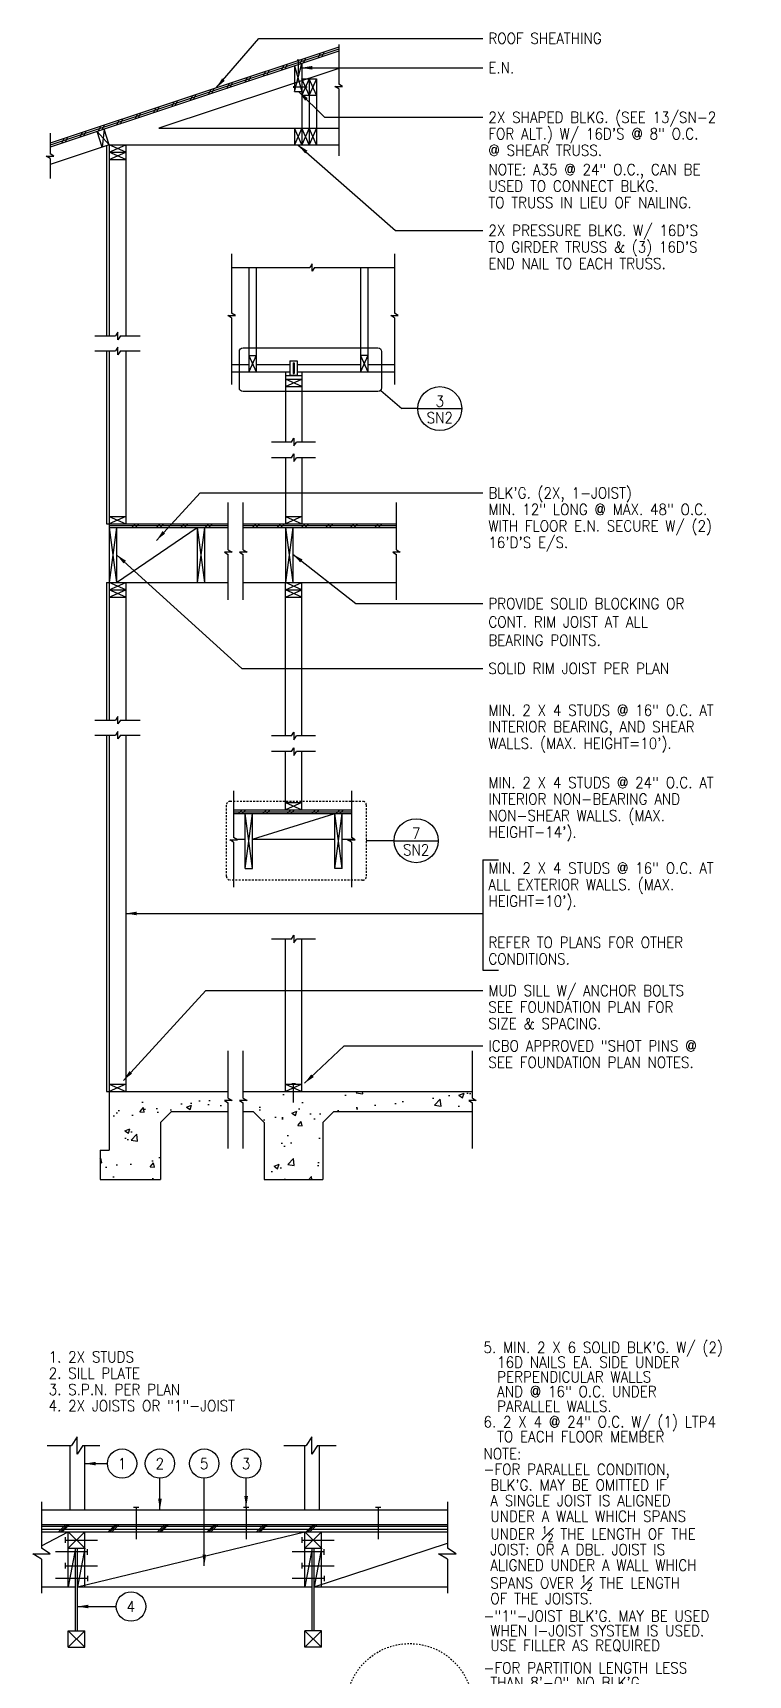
# Model space of a CAD drawing. Header units: inches. Extents: x 3 to 1706, y 9 to 286.
# Drawn here: x 110.1 to 158.8, y 72.3 to 184.2 of the extents above; entities that cross this region are included whole.
import ezdxf
from ezdxf.enums import TextEntityAlignment as Align

# ---------------------------------------------------------------- set-up
doc = ezdxf.new("R2010")
doc.units = ezdxf.units.IN
doc.header["$LTSCALE"] = 0.5
doc.header["$MEASUREMENT"] = 0
doc.linetypes.add('HIDDEN', pattern=[0.375, 0.25, -0.125])
doc.linetypes.add('HIDDEN2', pattern=[0.1875, 0.125, -0.0625])
for name, color, linetype in [('A-ANNO-NOTE', 7, 'Continuous'), ('A-ANNO-SYMB', 7, 'Continuous'), ('A-DETL-IDEN', 7, 'Continuous'), ('A-DETL-MCUT', 2, 'Continuous'), ('A-DETL-PATT', 8, 'Continuous'), ('A-SECT-MCUT', 2, 'Continuous'), ('A-SECT-PATT', 8, 'Continuous')]:
    doc.layers.add(name, color=color, linetype=linetype)
doc.styles.add('NOTE', font='romans.shx', dxfattribs={"width": 0.9})
doc.dimstyles.new('TEXT8', dxfattribs={"dimscale": 8, "dimtxt": 0.09375, "dimasz": 0.09375, "dimexe": 0.046875, "dimexo": 0.046875, "dimgap": 0.046875, "dimtad": 0, "dimdec": 4, "dimzin": 3, "dimdsep": 46, "dimlunit": 4, "dimtxsty": 'NOTE', "dimcen": 0.046875, "dimadec": 0, "dimazin": 0, "dimtfac": 0.75, "dimtdec": 4, "dimtofl": 0, "dimtmove": 2, "dimatfit": 3, "dimfxl": 0, "dimfrac": 1, "dimtolj": 1, "dimtzin": 0, "dimarcsym": 0})
pattern_1 = [(50, (3.2886, 2.2485), (3.5863, -0.31376), [0.375, -4.125]), (355, (3.2886, 2.2485), (-0.69376, 3.76096), [0.3, -3.3]), (100.4514, (3.5875, 2.2223), (2.89255, 3.4472), [0.3187, -3.50571]), (46.1842, (3.2886, 3.2485), (5.3362, -0.8276), [0.5625, -6.1875]), (96.6356, (3.7333, 3.1795), (4.67331, 4.87059), [0.47805, -5.25856]), (351.1842, (3.2886, 3.2485), (4.67331, 4.8706), [0.45, -4.95]), (21, (3.7886, 2.9985), (2.984535, -2.013094), [0.375, -4.125]), (326, (3.7886, 2.9985), (1.21658, 3.62575), [0.3, -3.3]), (71.4514, (4.0374, 2.8307), (4.20111, 1.61265), [0.3187, -3.50571]), (37.5, (3.2886, 2.2485), (0.060799, 1.664469), [0, -3.26, 0, -3.35, 0, -3.3125]), (7.5, (3.2886, 2.2485), (1.315348, 1.972059), [0, -1.91, 0, -3.185, 0, -1.2625]), (327.5, (2.1736, 2.2485), (2.669112, -0.112774), [0, -1.25, 0, -3.9, 0, -5.175]), (317.5, (1.6736, 2.2485), (2.91593, 0.500525), [0, -1.625, 0, -2.59, 0, -3.675])]

# ---------------------------------------------------------------- blocks, each defined once
blk = doc.blocks.new('DETLIDEN')
blk.add_line((-1.5, 0), (1.5, 0))
blk.add_circle((0, 0), 1.5)
at = {"style": 'NOTE', "width": 0.9}
for p in [(0, 0.51), (0, -0.62)]:
    blk.add_attdef('#', text='', height=0.75, dxfattribs=at).set_placement(p, align=Align.MIDDLE)
blk = doc.blocks.new('IDEN1')
blk.add_circle((0, 0), 1.5)
at = {"style": 'NOTE', "width": 0.9}
blk.add_attdef('#', text='', height=1.12, dxfattribs=at).set_placement((-0.01, 0), align=Align.MIDDLE)

msp = doc.modelspace()

# ---------------------------------------------------------------- hatches: boundary and pattern name
at = {"layer": 'A-SECT-PATT'}
h = msp.add_hatch(dxfattribs=at)
h.set_pattern_fill('AR-CONC', color=256, scale=0.5, style=0)
h.set_pattern_definition(pattern_1)
h.paths.add_polyline_path([(115.28534, 108.06414), (114.66034, 108.06414), (114.66034, 106.06414), (118.78534, 106.06414), (118.78534, 109.93914), (119.53534, 110.68914), (123.39566, 110.68914), (123.39566, 111.28358), (123.13658, 111.44753), (123.65475, 111.44753), (123.39566, 111.61147), (123.39566, 112.06414), (115.28534, 112.06414)])
h = msp.add_hatch(dxfattribs=at)
h.set_pattern_fill('AR-CONC', color=256, scale=0.5, style=0)
h.set_pattern_definition(pattern_1)
h.paths.add_polyline_path([(124.42118, 112.06414), (124.42118, 111.61147), (124.68027, 111.44753), (124.1621, 111.44753), (124.42118, 111.28358), (124.42118, 110.68914), (125.10312, 110.68914), (125.85312, 109.93914), (125.85312, 106.06414), (129.85312, 106.06414), (129.85312, 109.93914), (130.60312, 110.68914), (140.04901, 110.68914), (140.04901, 111.28358), (139.78993, 111.44753), (140.3081, 111.44753), (140.04901, 111.61147), (140.04901, 112.06414)])

# ---------------------------------------------------------------- linework, layer by layer
at = {"layer": 'A-ANNO-NOTE'}
for p, q in [((140.75474, 127.85018), (141.82516, 127.85018)), ((140.75474, 127.85018), (140.75474, 120.32276)), ((140.75474, 120.32276), (141.82516, 120.32276))]:
    msp.add_line(p, q, dxfattribs=at)
at = {"layer": 'A-ANNO-SYMB'}
for p, q in [((130.93307, 183.42973), (130.93307, 180.71873)), ((130.93307, 180.39084), (130.67399, 180.55479)), ((130.67399, 180.55479), (131.19216, 180.55479)), ((131.19216, 180.55479), (130.93307, 180.71873)), ((130.93307, 180.39084), (130.93307, 175.82841)), ((111.2494, 177.37961), (111.2494, 175.96838)), ((110.99031, 175.80443), (111.50849, 175.80443)), ((111.2494, 175.64049), (110.99031, 175.80443)), ((111.50849, 175.80443), (111.2494, 175.96838)), ((111.2494, 175.64049), (111.2494, 174.29609)), ((123.6282, 169.16066), (123.6282, 165.11581)), ((134.73254, 169.16066), (134.73254, 165.11581)), ((123.6282, 168.2235), (128.95501, 168.2235)), ((129.11896, 168.48258), (128.95501, 168.2235)), ((129.11896, 167.96441), (129.11896, 168.48258)), ((129.28291, 168.2235), (129.11896, 167.96441)), ((129.28291, 168.2235), (134.73254, 168.2235)), ((123.36912, 164.95186), (123.88729, 164.95186)), ((123.6282, 164.78792), (123.36912, 164.95186)), ((123.88729, 164.95186), (123.6282, 165.11581)), ((123.6282, 164.78792), (123.6282, 160.23923)), ((134.73254, 164.78792), (134.47345, 164.95186)), ((134.47345, 164.95186), (134.99162, 164.95186)), ((134.99162, 164.95186), (134.73254, 165.11581)), ((134.73254, 164.78792), (134.73254, 160.23923)), ((114.30382, 163.56116), (115.71504, 163.56116)), ((115.87899, 163.82024), (115.71504, 163.56116)), ((115.87899, 163.30207), (115.87899, 163.82024)), ((116.04294, 163.56116), (115.87899, 163.30207)), ((116.04294, 163.56116), (117.38733, 163.56116)), ((114.30382, 162.53563), (115.71504, 162.53563)), ((115.87899, 162.79472), (115.71504, 162.53563)), ((115.87899, 162.27655), (115.87899, 162.79472)), ((116.04294, 162.53563), (115.87899, 162.27655)), ((116.04294, 162.53563), (117.38733, 162.53563)), ((127.71121, 156.32564), (126.33706, 156.32564)), ((127.71121, 156.32564), (127.87516, 156.58473)), ((127.87516, 156.58473), (127.87516, 156.06656)), ((127.87516, 156.06656), (128.0391, 156.32564)), ((129.35342, 156.32564), (128.0391, 156.32564)), ((127.71121, 155.25963), (126.33706, 155.25963)), ((127.71121, 155.25963), (127.87516, 155.51872)), ((127.87516, 155.51872), (127.87516, 155.00055)), ((127.87516, 155.00055), (128.0391, 155.25963)), ((129.35342, 155.25963), (128.0391, 155.25963)), ((123.39566, 148.9871), (123.39566, 152.20173)), ((124.42118, 148.9871), (124.42118, 152.20173)), ((134.86487, 148.9871), (134.86487, 152.20173)), ((123.39566, 148.9871), (123.65475, 148.82315)), ((124.42118, 148.9871), (124.68027, 148.82315)), ((134.86487, 148.9871), (135.12395, 148.82315)), ((123.65475, 148.82315), (123.13658, 148.82315)), ((123.13658, 148.82315), (123.39566, 148.6592)), ((123.39566, 145.56109), (123.39566, 148.6592)), ((124.1621, 148.82315), (124.42118, 148.6592)), ((124.68027, 148.82315), (124.1621, 148.82315)), ((124.42118, 145.56109), (124.42118, 148.6592)), ((134.60578, 148.82315), (134.86487, 148.6592)), ((135.12395, 148.82315), (134.60578, 148.82315)), ((134.86487, 145.56109), (134.86487, 148.6592)), ((114.30382, 137.37125), (115.71504, 137.37125)), ((115.87899, 137.63034), (115.71504, 137.37125)), ((115.87899, 136.60482), (115.71504, 136.34573)), ((115.87899, 137.11217), (115.87899, 137.63034)), ((116.04294, 137.37125), (115.87899, 137.11217)), ((115.87899, 136.08665), (115.87899, 136.60482)), ((116.04294, 137.37125), (117.38733, 137.37125)), ((114.30382, 136.34573), (115.71504, 136.34573)), ((116.04294, 136.34573), (115.87899, 136.08665)), ((116.04294, 136.34573), (117.38733, 136.34573)), ((127.71121, 136.297), (126.33706, 136.297)), ((127.71121, 136.297), (127.87516, 136.55609)), ((127.71121, 135.23099), (127.87516, 135.49008)), ((127.87516, 136.55609), (127.87516, 136.03792)), ((127.87516, 136.03792), (128.0391, 136.297)), ((127.87516, 135.49008), (127.87516, 134.97191)), ((129.35342, 136.297), (128.0391, 136.297)), ((127.71121, 135.23099), (126.33706, 135.23099)), ((127.87516, 134.97191), (128.0391, 135.23099)), ((129.35342, 135.23099), (128.0391, 135.23099)), ((123.76513, 132.54784), (123.76513, 129.38238)), ((131.79072, 132.54784), (131.79072, 129.38238)), ((123.76513, 129.05448), (123.50604, 129.21843)), ((123.50604, 129.21843), (124.02421, 129.21843)), ((124.02421, 129.21843), (123.76513, 129.38238)), ((123.76513, 129.05448), (123.76513, 125.98818)), ((131.53164, 129.21843), (132.04981, 129.21843)), ((131.79072, 129.05448), (131.53164, 129.21843)), ((132.04981, 129.21843), (131.79072, 129.38238)), ((131.79072, 129.05448), (131.79072, 125.98818)), ((127.71121, 122.45106), (126.33706, 122.45106)), ((127.71121, 122.45106), (127.87516, 122.71015)), ((127.87516, 122.71015), (127.87516, 122.19198)), ((127.87516, 122.19198), (128.0391, 122.45106)), ((129.35342, 122.45106), (128.0391, 122.45106)), ((123.39566, 111.61147), (123.39566, 114.82611)), ((124.42118, 111.61147), (124.42118, 114.82611)), ((140.04901, 111.61147), (140.04901, 114.82611)), ((123.65475, 111.44753), (123.13658, 111.44753)), ((123.13658, 111.44753), (123.39566, 111.28358)), ((123.39566, 111.61147), (123.65475, 111.44753)), ((123.39566, 108.18547), (123.39566, 111.28358)), ((124.1621, 111.44753), (124.42118, 111.28358)), ((124.68027, 111.44753), (124.1621, 111.44753)), ((124.42118, 111.61147), (124.68027, 111.44753)), ((124.42118, 108.18547), (124.42118, 111.28358)), ((140.3081, 111.44753), (139.78993, 111.44753)), ((139.78993, 111.44753), (140.04901, 111.28358)), ((140.04901, 111.61147), (140.3081, 111.44753)), ((140.04901, 108.18547), (140.04901, 111.28358)), ((113.09694, 88.53375), (112.71977, 87.93771)), ((113.09694, 87.34168), (113.09694, 88.53375)), ((129.09694, 88.53375), (128.71977, 87.93771)), ((129.09694, 87.34168), (129.09694, 88.53375)), ((111.05127, 87.93771), (112.71977, 87.93771)), ((113.47411, 87.93771), (113.09694, 87.34168)), ((113.47411, 87.93771), (114.63718, 87.93771)), ((127.17627, 87.93771), (128.71977, 87.93771)), ((129.47411, 87.93771), (129.09694, 87.34168)), ((129.47411, 87.93771), (130.76218, 87.93771)), ((110.67108, 84.09907), (110.67108, 80.93386)), ((138.3345, 84.09907), (138.3345, 80.93386)), ((111.26711, 80.55669), (110.67108, 80.93386)), ((138.93054, 80.55669), (138.3345, 80.93386)), ((110.67108, 80.17952), (110.07504, 80.55669)), ((110.07504, 80.55669), (111.26711, 80.55669)), ((110.67108, 80.17952), (110.67108, 77.87624)), ((137.73847, 80.55669), (138.93054, 80.55669)), ((138.3345, 80.17952), (137.73847, 80.55669)), ((138.3345, 80.17952), (138.3345, 77.87624))]:
    msp.add_line(p, q, dxfattribs=at)
at = {"layer": 'A-DETL-IDEN'}
for p, q in [((133.78839, 159.84704), (135.2319, 158.60094)), ((136.31671, 158.60094), (135.2319, 158.60094)), ((134.71008, 129.15453), (132.80986, 129.15453))]:
    msp.add_line(p, q, dxfattribs=at)
msp.add_lwpolyline([(124.4054, 162.74833), (133.60218, 162.74833, -0.414213562), (133.85218, 162.49833), (133.85218, 160.01385, -0.414213562), (133.60218, 159.76385), (124.4054, 159.76385, -0.414213562), (124.1554, 160.01385), (124.1554, 162.49833, -0.414213562)], format="xyb", close=True, dxfattribs=at)
at = {"layer": 'A-DETL-IDEN', "linetype": 'HIDDEN'}
msp.add_lwpolyline([(123.52429, 131.84153), (132.55986, 131.84153, -0.414213562), (132.80986, 131.59153), (132.80986, 126.71752, -0.414213562), (132.55986, 126.46752), (123.52429, 126.46752, -0.414213562), (123.27429, 126.71752), (123.27429, 131.59153, -0.414213562)], format="xyb", close=True, dxfattribs=at)
at = {"layer": 'A-DETL-IDEN', "linetype": 'HIDDEN2'}
msp.add_circle((135.75575, 70.11631), 4.31964, dxfattribs=at)
at = {"layer": 'A-DETL-MCUT'}
for p, q in [((112.61836, 83.55204), (112.61836, 87.93771)), ((113.61836, 83.55204), (113.61836, 87.93771)), ((128.61836, 83.55204), (128.61836, 87.93771)), ((129.61836, 83.55204), (129.61836, 87.93771)), ((110.67108, 83.55204), (138.3345, 83.55204)), ((116.93086, 83.73954), (117.30586, 83.73954)), ((117.11836, 83.73954), (117.11836, 81.55204)), ((124.43086, 83.73954), (124.80586, 83.73954)), ((124.61836, 83.73954), (124.61836, 81.55204)), ((133.43086, 83.73954), (133.80586, 83.73954)), ((133.61836, 83.73954), (133.61836, 81.55204)), ((110.67108, 82.55204), (138.3345, 82.55204)), ((110.67108, 82.05204), (138.3345, 82.05204)), ((110.67108, 81.10178), (112.49336, 82.05204)), ((112.49336, 80.92704), (113.61836, 82.05204)), ((113.61836, 80.92704), (112.49336, 82.05204)), ((112.49336, 78.30204), (112.49336, 82.05204)), ((113.11836, 78.30204), (128.61836, 82.05204)), ((113.61836, 78.30204), (113.61836, 82.05204)), ((128.61836, 78.30204), (128.61836, 82.05204)), ((128.61836, 80.92704), (129.74336, 82.05204)), ((129.74336, 80.92704), (128.61836, 82.05204)), ((129.74336, 78.30204), (129.74336, 82.05204)), ((113.80586, 80.67704), (111.61836, 80.67704)), ((112.30586, 81.30204), (112.30586, 81.67704)), ((112.30586, 81.48954), (114.49336, 81.48954)), ((112.49336, 80.92704), (113.61836, 80.92704)), ((112.99336, 80.92704), (112.49336, 78.30204)), ((112.99336, 75.30204), (112.99336, 80.92704)), ((113.61836, 80.92704), (113.11836, 78.30204)), ((113.11836, 75.30204), (113.11836, 80.92704)), ((113.80586, 80.48954), (113.80586, 80.86454)), ((129.93086, 80.67704), (127.74336, 80.67704)), ((128.43086, 81.30204), (128.43086, 81.67704)), ((128.43086, 81.48954), (130.61836, 81.48954)), ((129.11836, 80.92704), (128.61836, 78.30204)), ((128.61836, 80.92704), (129.74336, 80.92704)), ((129.11836, 75.30204), (129.11836, 80.92704)), ((129.24336, 78.30204), (138.3345, 81.28383)), ((129.24336, 75.30204), (129.24336, 80.92704)), ((129.74336, 80.92704), (129.24336, 78.30204)), ((129.93086, 80.48954), (129.93086, 80.86454)), ((112.30586, 79.55204), (112.30586, 79.92704)), ((112.30586, 79.73954), (114.49336, 79.73954)), ((128.43086, 79.55204), (128.43086, 79.92704)), ((128.43086, 79.73954), (130.61836, 79.73954)), ((113.80586, 78.86454), (111.61836, 78.86454)), ((113.80586, 79.05204), (113.80586, 78.67704)), ((129.93086, 78.86454), (127.74336, 78.86454)), ((129.93086, 79.05204), (129.93086, 78.67704)), ((110.67108, 78.30204), (112.99336, 78.30204)), ((113.11836, 78.30204), (129.11836, 78.30204)), ((129.24336, 78.30204), (138.3345, 78.30204)), ((112.49336, 75.30204), (113.61836, 75.30204)), ((112.49336, 74.17704), (113.61836, 75.30204)), ((113.61836, 74.17704), (112.49336, 75.30204)), ((112.49336, 74.17704), (112.49336, 75.30204)), ((113.61836, 74.17704), (113.61836, 75.30204)), ((128.61836, 74.17704), (129.74336, 75.30204)), ((129.74336, 74.17704), (128.61836, 75.30204)), ((128.61836, 74.17704), (128.61836, 75.30204)), ((129.74336, 75.30204), (128.61836, 75.30204)), ((129.74336, 74.17704), (129.74336, 75.30204)), ((112.49336, 74.17704), (113.61836, 74.17704)), ((129.74336, 74.17704), (128.61836, 74.17704))]:
    msp.add_line(p, q, dxfattribs=at)
at = {"layer": 'A-DETL-PATT'}
for p, q in [((110.67108, 82.42704), (138.3345, 82.42704)), ((110.67108, 82.23954), (138.3345, 82.23954)), ((111.82856, 82.05204), (112.32856, 82.55204)), ((111.95356, 82.05204), (112.45356, 82.55204)), ((112.07856, 82.05204), (112.57856, 82.55204)), ((115.20356, 82.05204), (115.70356, 82.55204)), ((115.32856, 82.05204), (115.82856, 82.55204)), ((115.45356, 82.05204), (115.95356, 82.55204)), ((118.57856, 82.05204), (119.07856, 82.55204)), ((118.70356, 82.05204), (119.20356, 82.55204)), ((118.82856, 82.05204), (119.32856, 82.55204)), ((121.95356, 82.05204), (122.45356, 82.55204)), ((122.07856, 82.05204), (122.57856, 82.55204)), ((122.20356, 82.05204), (122.70356, 82.55204)), ((125.32856, 82.05204), (125.82856, 82.55204)), ((125.45356, 82.05204), (125.95356, 82.55204)), ((125.57856, 82.05204), (126.07856, 82.55204)), ((128.70356, 82.05204), (129.20356, 82.55204)), ((128.82856, 82.05204), (129.32856, 82.55204)), ((128.95356, 82.05204), (129.45356, 82.55204))]:
    msp.add_line(p, q, dxfattribs=at)
at = {"layer": 'A-SECT-MCUT'}
for p, q in [((130.93307, 183.23292), (111.2494, 176.69653)), ((130.93307, 182.9695), (111.2494, 176.43311)), ((130.93307, 181.78409), (118.67316, 177.71293)), ((127.91034, 180.21293), (128.41034, 182.13177)), ((127.91034, 181.96574), (127.91034, 180.21293)), ((127.91034, 181.96574), (128.41034, 180.21293)), ((128.2262, 182.34678), (128.09449, 182.34678)), ((128.16034, 182.34678), (128.16034, 181.44208)), ((128.41034, 182.13177), (128.41034, 176.58793)), ((127.84784, 180.58793), (127.84784, 180.46293)), ((127.84784, 180.52543), (128.78534, 180.52543)), ((128.41034, 181.08793), (129.41034, 181.08793)), ((128.91034, 181.08793), (128.41034, 179.96293)), ((128.91034, 179.96293), (128.41034, 181.08793)), ((128.91034, 181.08793), (128.91034, 176.58793)), ((129.41034, 179.96293), (128.91034, 181.08793)), ((129.41034, 181.08793), (128.91034, 179.96293)), ((129.41034, 181.08793), (129.41034, 176.58793)), ((127.91034, 180.21293), (128.41034, 180.21293)), ((128.41034, 179.96293), (129.41034, 179.96293)), ((114.81082, 176.43035), (114.45628, 177.49802)), ((115.28534, 176.58793), (114.45628, 177.49802)), ((114.9308, 177.6556), (114.81082, 176.43035)), ((115.28534, 176.58793), (114.9308, 177.6556)), ((118.67316, 177.71293), (130.93307, 177.71293)), ((127.91034, 177.71293), (127.91034, 176.58793)), ((128.41034, 176.58793), (127.91034, 177.71293)), ((128.41034, 177.71293), (127.91034, 176.58793)), ((128.91034, 177.71293), (128.41034, 176.58793)), ((128.91034, 176.58793), (128.41034, 177.71293)), ((129.41034, 176.58793), (128.91034, 177.71293)), ((129.41034, 177.71293), (128.91034, 176.58793)), ((115.28534, 176.58793), (111.2494, 175.2477)), ((115.09784, 176.52566), (115.09784, 163.56116)), ((115.28534, 176.58793), (130.93307, 176.58793)), ((115.28534, 176.58793), (115.28534, 163.56116)), ((116.41034, 176.08793), (115.28534, 176.58793)), ((115.28534, 176.08793), (116.41034, 176.58793)), ((115.28534, 176.08793), (116.41034, 176.08793)), ((115.28534, 175.58793), (116.41034, 176.08793)), ((116.41034, 175.58793), (115.28534, 176.08793)), ((116.41034, 176.58793), (116.41034, 163.56116)), ((115.28534, 175.58793), (116.41034, 175.58793)), ((124.79062, 168.2235), (124.79062, 161.10155)), ((125.29062, 168.2235), (125.29062, 161.10155)), ((132.41562, 168.2235), (132.41562, 161.10155)), ((132.91562, 168.2235), (132.91562, 161.10155)), ((115.09784, 162.53563), (115.09784, 150.75611)), ((115.28534, 162.53563), (115.28534, 137.37125)), ((116.41034, 162.53563), (116.41034, 150.75611)), ((123.6282, 161.60155), (124.79062, 161.60155)), ((124.79062, 162.22655), (125.29062, 162.22655)), ((124.79062, 162.22655), (125.29062, 161.10155)), ((125.29062, 162.22655), (124.79062, 161.10155)), ((125.29062, 161.60155), (127.60312, 161.60155)), ((127.60312, 161.85155), (127.60312, 160.8828)), ((127.60312, 161.85155), (128.10312, 161.85155)), ((127.82187, 161.72655), (127.82187, 161.0078)), ((127.82187, 161.72655), (127.88437, 161.72655)), ((127.88437, 161.72655), (127.88437, 161.0078)), ((128.10312, 161.85155), (128.10312, 160.8828)), ((128.10312, 161.60155), (132.41562, 161.60155)), ((132.41562, 162.22655), (132.91562, 161.10155)), ((132.91562, 162.22655), (132.41562, 161.10155)), ((132.91562, 162.22655), (132.41562, 162.22655)), ((132.91562, 161.60155), (134.73254, 161.60155)), ((123.6282, 161.10155), (127.60312, 161.10155)), ((127.29062, 161.10155), (127.29062, 156.32564)), ((127.29062, 160.85155), (128.41562, 160.85155)), ((127.29062, 160.10155), (128.41562, 160.60155)), ((128.41562, 160.10155), (127.29062, 160.60155)), ((127.29062, 160.60155), (128.41562, 160.60155)), ((127.29062, 160.10155), (128.41562, 160.10155)), ((127.60312, 160.8828), (128.10312, 160.8828)), ((127.82187, 161.0078), (127.88437, 161.0078)), ((128.10312, 161.10155), (134.73254, 161.10155)), ((128.41562, 161.10155), (128.41562, 156.32564)), ((127.29062, 155.25963), (127.29062, 150.75611)), ((128.41562, 155.25963), (128.41562, 150.75611)), ((115.28534, 151.25611), (116.41034, 151.25611)), ((115.28534, 151.25611), (116.41034, 150.75611)), ((116.41034, 151.25611), (115.28534, 150.75611)), ((127.29062, 151.25611), (128.41562, 151.25611)), ((128.41562, 151.25611), (127.29062, 150.75611)), ((127.29062, 151.25611), (128.41562, 150.75611)), ((115.09784, 150.75611), (123.39566, 150.75611)), ((115.28534, 150.50611), (123.39566, 150.50611)), ((115.78534, 150.50611), (115.28534, 146.75611)), ((115.28534, 150.50611), (115.78534, 146.75611)), ((115.78534, 150.50611), (115.78534, 146.75611)), ((115.78534, 146.75611), (121.28534, 150.50611)), ((121.28534, 150.50611), (121.78534, 146.75611)), ((121.78534, 150.50611), (121.28534, 146.75611)), ((121.28534, 150.50611), (121.28534, 146.75611)), ((121.78534, 150.50611), (121.78534, 146.75611)), ((124.42118, 150.75611), (134.86487, 150.75611)), ((124.42118, 150.50611), (134.86487, 150.50611)), ((127.29062, 150.50611), (127.29062, 146.75611)), ((127.79062, 150.50611), (127.29062, 146.75611)), ((127.29062, 150.50611), (127.79062, 146.75611)), ((127.79062, 150.50611), (127.79062, 146.75611)), ((115.09784, 146.75611), (123.39566, 146.75611)), ((115.09784, 146.75611), (115.09784, 137.37125)), ((116.41034, 146.25611), (115.28534, 146.75611)), ((115.28534, 146.25611), (116.41034, 146.75611)), ((116.41034, 146.75611), (116.41034, 137.37125)), ((124.42118, 146.75611), (134.86487, 146.75611)), ((127.29062, 136.297), (127.29062, 146.75611)), ((128.41562, 146.25611), (127.29062, 146.75611)), ((127.29062, 146.25611), (128.41562, 146.75611)), ((128.41562, 136.297), (128.41562, 146.75611)), ((115.28534, 146.25611), (116.41034, 146.25611)), ((116.41034, 145.75611), (115.28534, 146.25611)), ((115.28534, 145.75611), (116.41034, 146.25611)), ((115.28534, 145.75611), (116.41034, 145.75611)), ((127.29062, 146.25611), (128.41562, 146.25611)), ((128.41562, 145.75611), (127.29062, 146.25611)), ((127.29062, 145.75611), (128.41562, 146.25611)), ((127.29062, 145.75611), (128.41562, 145.75611)), ((115.09784, 136.34573), (115.09784, 112.06414)), ((115.28534, 136.34573), (115.28534, 108.06414)), ((116.41034, 136.34573), (116.41034, 112.06414)), ((127.29062, 131.2525), (127.29062, 135.23099)), ((128.41562, 131.2525), (128.41562, 135.23099)), ((123.76513, 131.2525), (131.79072, 131.2525)), ((123.76513, 131.0025), (131.79072, 131.0025)), ((124.54062, 127.2525), (125.04062, 131.0025)), ((125.04062, 127.2525), (124.54062, 131.0025)), ((124.54062, 127.2525), (124.54062, 131.0025)), ((125.04062, 127.2525), (125.04062, 131.0025)), ((125.04062, 129.2525), (130.66562, 131.0025)), ((127.29062, 131.7525), (128.41562, 131.7525)), ((128.41562, 131.7525), (127.29062, 131.2525)), ((127.29062, 131.7525), (128.41562, 131.2525)), ((131.16562, 127.2525), (130.66562, 131.0025)), ((130.66562, 127.2525), (131.16562, 131.0025)), ((130.66562, 127.2525), (130.66562, 131.0025)), ((131.16562, 127.2525), (131.16562, 131.0025)), ((123.97036, 129.2525), (124.54062, 129.2525)), ((125.04062, 129.2525), (130.66562, 129.2525)), ((131.16562, 129.2525), (131.99596, 129.2525)), ((124.54062, 127.2525), (125.04062, 127.2525)), ((131.16562, 127.2525), (130.66562, 127.2525)), ((127.29062, 112.06414), (127.29062, 122.45106)), ((128.41562, 112.06414), (128.41562, 122.45106)), ((115.09784, 112.06414), (123.39566, 112.06414)), ((115.28534, 112.56414), (116.41034, 112.56414)), ((115.28534, 112.56414), (116.41034, 112.06414)), ((116.41034, 112.56414), (115.28534, 112.06414)), ((124.42118, 112.06414), (140.04901, 112.06414)), ((127.29062, 112.56414), (128.41562, 112.56414)), ((127.29062, 112.56414), (128.41562, 112.06414)), ((128.41562, 112.56414), (127.29062, 112.06414)), ((127.72812, 112.59539), (127.97812, 112.59539)), ((127.85312, 111.31414), (127.85312, 112.59539)), ((119.53534, 110.68914), (118.78534, 109.93914)), ((118.78534, 109.93914), (118.78534, 106.06414)), ((119.53534, 110.68914), (123.39566, 110.68914)), ((124.42118, 110.68914), (125.10312, 110.68914)), ((125.10312, 110.68914), (125.85312, 109.93914)), ((125.85312, 109.93914), (125.85312, 106.06414)), ((130.60312, 110.68914), (129.85312, 109.93914)), ((129.85312, 109.93914), (129.85312, 106.06414)), ((130.60312, 110.68914), (140.04901, 110.68914)), ((114.66034, 108.06414), (114.66034, 106.06414)), ((114.66034, 108.06414), (115.28534, 108.06414)), ((114.66034, 106.06414), (118.78534, 106.06414)), ((125.85312, 106.06414), (129.85312, 106.06414))]:
    msp.add_line(p, q, dxfattribs=at)
at = {"layer": 'A-SECT-PATT'}
for p, q in [((130.93307, 183.10121), (111.2494, 176.56482)), ((128.51943, 182.168), (128.67791, 182.48405)), ((129.53001, 182.50358), (129.68849, 182.81963)), ((129.76727, 182.58237), (129.92575, 182.89842)), ((125.78649, 181.26047), (125.94496, 181.57651)), ((126.02375, 181.33925), (126.18223, 181.6553)), ((127.03433, 181.67484), (127.1928, 181.99089)), ((127.27159, 181.75363), (127.43007, 182.06967)), ((128.28217, 182.08921), (128.44064, 182.40526)), ((122.04297, 180.01735), (122.20144, 180.3334)), ((122.28023, 180.09614), (122.43871, 180.41219)), ((123.29081, 180.43172), (123.44928, 180.74777)), ((123.52807, 180.51051), (123.68655, 180.82656)), ((124.53865, 180.84609), (124.69712, 181.16214)), ((124.77591, 180.92488), (124.93439, 181.24093)), ((118.53671, 178.85302), (118.69519, 179.16907)), ((119.54729, 179.18861), (119.70576, 179.50465)), ((119.78455, 179.26739), (119.94303, 179.58344)), ((120.79513, 179.60298), (120.9536, 179.91903)), ((121.03239, 179.68177), (121.19087, 179.99781)), ((115.80377, 177.94549), (115.96224, 178.26154)), ((116.04103, 178.02428), (116.19951, 178.34032)), ((117.05161, 178.35986), (117.21008, 178.67591)), ((117.28887, 178.43865), (117.44735, 178.7547)), ((118.29945, 178.77423), (118.45792, 179.09028)), ((112.06025, 176.70237), (112.21872, 177.01842)), ((112.29751, 176.78116), (112.45599, 177.09721)), ((113.30809, 177.11674), (113.46656, 177.43279)), ((113.54535, 177.19553), (113.70383, 177.51158)), ((114.55593, 177.53112), (114.7144, 177.84716)), ((114.79319, 177.6099), (114.95167, 177.92595)), ((115.28534, 150.63111), (123.39566, 150.63111)), ((116.83076, 150.50611), (117.08076, 150.75611)), ((117.08076, 150.50611), (117.33076, 150.75611)), ((118.49773, 150.50611), (118.74773, 150.75611)), ((118.74773, 150.50611), (118.99773, 150.75611)), ((120.16469, 150.50611), (120.41469, 150.75611)), ((120.41469, 150.50611), (120.66469, 150.75611)), ((121.83166, 150.50611), (122.08166, 150.75611)), ((122.08166, 150.50611), (122.33166, 150.75611)), ((124.42118, 150.63111), (134.86487, 150.63111)), ((125.05755, 150.50611), (125.30755, 150.75611)), ((125.30755, 150.50611), (125.55755, 150.75611)), ((126.72452, 150.50611), (126.97452, 150.75611)), ((126.97452, 150.50611), (127.22452, 150.75611)), ((128.39148, 150.50611), (128.64148, 150.75611)), ((128.64148, 150.50611), (128.89148, 150.75611)), ((130.05845, 150.50611), (130.30845, 150.75611)), ((130.30845, 150.50611), (130.55845, 150.75611)), ((131.72542, 150.50611), (131.97542, 150.75611)), ((131.97542, 150.50611), (132.22542, 150.75611)), ((133.39239, 150.50611), (133.64239, 150.75611)), ((133.64239, 150.50611), (133.89239, 150.75611)), ((123.76513, 131.1275), (131.79072, 131.1275)), ((124.0885, 131.0025), (124.3385, 131.2525)), ((124.3385, 131.0025), (124.5885, 131.2525)), ((125.75547, 131.0025), (126.00547, 131.2525)), ((126.00547, 131.0025), (126.25547, 131.2525)), ((127.42244, 131.0025), (127.67244, 131.2525)), ((127.67244, 131.0025), (127.92244, 131.2525)), ((129.08941, 131.0025), (129.33941, 131.2525)), ((129.33941, 131.0025), (129.58941, 131.2525)), ((130.75637, 131.0025), (131.00637, 131.2525)), ((131.00637, 131.0025), (131.25637, 131.2525))]:
    msp.add_line(p, q, dxfattribs=at)

# ---------------------------------------------------------------- block references
at = {"layer": 'A-ANNO-SYMB', "xscale": 0.6666666666666666, "yscale": 0.6666666666666666, "zscale": 0.6666666666666666}
for p, values in [((116.1602, 86.69762), {'#': '1'}), ((118.74117, 86.69762), {'#': '2'}), ((121.76212, 86.69762), {'#': '5'}), ((124.61836, 86.69762), {'#': '3'}), ((116.76701, 76.95826), {'#': '4'})]:
    msp.add_blockref('IDEN1', p, dxfattribs=at).add_auto_attribs(values)
at = {"layer": 'A-DETL-IDEN'}
ref = msp.add_blockref('DETLIDEN', (137.81671, 158.60094), dxfattribs=at)
ref.add_attrib('#', 'SN2', dxfattribs={"layer": '0', "height": 0.75, "style": 'NOTE', "width": 0.9}).set_placement((137.81671, 157.97594), align=Align.MIDDLE)
ref.add_attrib('#', '3', dxfattribs={"layer": '0', "height": 0.75, "style": 'NOTE', "width": 0.9}).set_placement((137.81989, 159.10783), align=Align.MIDDLE)
ref = msp.add_blockref('DETLIDEN', (136.21008, 129.15453), dxfattribs=at)
ref.add_attrib('#', 'SN2', dxfattribs={"layer": '0', "height": 0.75, "style": 'NOTE', "width": 0.9}).set_placement((136.21008, 128.52953), align=Align.MIDDLE)
ref.add_attrib('#', '7', dxfattribs={"layer": '0', "height": 0.75, "style": 'NOTE', "width": 0.9}).set_placement((136.21327, 129.66142), align=Align.MIDDLE)

# ---------------------------------------------------------------- texts
at = {"layer": 'A-ANNO-NOTE', "char_height": 0.75, "attachment_point": 1, "style": 'NOTE'}
for s, insert in [('ROOF SHEATHING', (141.12974, 184.21484)), ('E.N.', (141.12974, 182.20743)), ('PROVIDE SOLID BLOCKING OR\\PCONT. RIM JOIST AT ALL\\PBEARING POINTS.', (141.12974, 145.68806)), ('SOLID RIM JOIST PER PLAN', (141.12974, 141.26867))]:
    msp.add_mtext(s, dxfattribs=dict(at, insert=insert))
at = {"layer": 'A-ANNO-NOTE', "char_height": 0.75, "attachment_point": 1, "line_spacing_factor": 0.9, "style": 'NOTE'}
for s, insert in [('2X SHAPED BLKG. (SEE 13/SN-2\\PFOR ALT.) W/ 16D\'S @ 8" O.C.\\P@ SHEAR TRUSS.', (141.12974, 178.83213)), ("2X PRESSURE BLKG. W/ 16D'S\\PTO GIRDER TRUSS & (3) 16D'S\\PEND NAIL TO EACH TRUSS.", (141.12974, 171.11869)), ('BLK\'G. (2X, 1-JOIST)\\PMIN. 12" LONG @ MAX. 48" O.C.\\PWITH FLOOR E.N. SECURE W/ (2)\\P16\'D\'S E/S.', (141.12974, 153.23073)), ('MUD SILL W/ ANCHOR BOLTS\\PSEE FOUNDATION PLAN FOR\\PSIZE & SPACING.', (141.12974, 119.31677)), ('ICBO APPROVED "SHOT PINS @\\PSEE FOUNDATION PLAN NOTES.', (141.12974, 115.54613))]:
    msp.add_mtext(s, dxfattribs=dict(at, insert=insert))
at = {"layer": 'A-ANNO-NOTE', "char_height": 0.75, "attachment_point": 1, "style": 'NOTE'}
for s, insert, width, line_spacing_factor in [('NOTE: A35 @ 24" O.C., CAN BE\\PUSED TO CONNECT BLKG.\\PTO TRUSS IN LIEU OF NAILING.', (141.12974, 175.27269), 18.658964, 0.9), ('MIN. 2 X 4 STUDS @ 16" O.C. AT\\PINTERIOR BEARING, AND SHEAR\\PWALLS. (MAX. HEIGHT=10\').', (141.12974, 138.41716), 18.6875, 0.9), ('MIN. 2 X 4 STUDS @ 24" O.C. AT\\PINTERIOR NON-BEARING AND\\PNON-SHEAR WALLS. (MAX.\\PHEIGHT-14\').', (141.12974, 133.49173), 18.6875, 0.9), ('MIN. 2 X 4 STUDS @ 16" O.C. AT\\PALL EXTERIOR WALLS. (MAX.\\PHEIGHT=10\').', (141.12974, 127.66311), 18.6875, 0.9), ('REFER TO PLANS FOR OTHER\\PCONDITIONS.', (141.12974, 122.59601), 18.6875, 0.9), ('1. 2X STUDS', (111.15565, 94.34566), 19.5, 0.8), ('5. MIN. 2 X 6 SOLID BLK\'G. W/ (2)\\P  16D NAILS EA. SIDE UNDER\\P  PERPENDICULAR WALLS\\P  AND @ 16" O.C. UNDER\\P  PARALLEL WALLS.', (140.80039, 94.98761), 19.5, 0.8), ('2. SILL PLATE', (111.15565, 93.23478), 19.5, 0.8), ('3. S.P.N. PER PLAN', (111.15565, 92.1239), 19.5, 0.8), ('4. 2X JOISTS OR "1"-JOIST', (111.15565, 91.01302), 19.5, 0.8), ('6. 2 X 4 @ 24" O.C. W/ (1) LTP4\\P  TO EACH FLOOR MEMBER', (140.80039, 89.9207), 19.5, 0.8), ("\\A1;NOTE:\\P-FOR PARALLEL CONDITION,\\P BLK'G. MAY BE OMITTED IF\\P A SINGLE JOIST IS ALIGNED\\P UNDER A WALL WHICH SPANS\\P UNDER {\\H0.7x;\\S1#2;} THE LENGTH OF THE\\P JOIST: OR A DBL. JOIST IS\\P ALIGNED UNDER A WALL WHICH\\P SPANS OVER {\\H0.7x;\\S1#2;} THE LENGTH\\P OF THE JOISTS.", (140.80039, 87.74056), 19.5, 0.85), ('-"1"-JOIST BLK\'G. MAY BE USED\\P WHEN I-JOIST SYSTEM IS USED.\\P USE FILLER AS REQUIRED', (140.80039, 76.68344), 19.5, 0.8), ('-FOR PARTITION LENGTH LESS\\P THAN 8\'-0" NO BLK\'G.\\P IS REQUIRED.', (140.80039, 73.14931), 19.5, 0.8)]:
    msp.add_mtext(s, dxfattribs=dict(at, insert=insert, width=width, line_spacing_factor=line_spacing_factor))

# ---------------------------------------------------------------- leaders
at = {"layer": 'A-ANNO-NOTE', "annotation_type": 0, "has_hookline": 1, "hookline_direction": 0}
for points, text_width in [([(122.57861, 180.45864), (125.48237, 183.83984), (140.75474, 183.83984)], 8.51786), ([(128.36946, 181.83243), (140.75474, 181.83243)], 1.70357), ([(128.19506, 180.21293), (129.95349, 178.45713), (140.75474, 178.45713)], 17.71071), ([(128.15135, 176.58793), (134.79554, 170.74369), (140.75474, 170.74369)], 16.52143), ([(118.49888, 149.62233), (121.48953, 152.85573), (140.75474, 152.85573)], 17.55), ([(115.78534, 148.64616), (124.33098, 140.89367), (140.75474, 140.89367)], 14.11071), ([(127.79062, 148.68435), (132.09243, 145.31306), (140.75474, 145.31306)], 15.10714), ([(116.24774, 112.81483), (121.87662, 118.94177), (140.75474, 118.94177)], 15.23571), ([(128.59503, 112.62195), (131.29399, 115.17113), (140.75474, 115.17113)], 16.13571)]:
    msp.add_leader(points, dimstyle='TEXT8', override={"dimgap": 0.046875, "dimtad": 0}, dxfattribs=dict(at, text_width=text_width))
at = {"layer": 'A-ANNO-NOTE'}
msp.add_leader([(116.41034, 124.19314), (140.75474, 124.19314)], dimstyle='TEXT8', override={"dimgap": 0.046875, "dimtad": 0}, dxfattribs=at)
at = {"layer": 'A-ANNO-SYMB'}
for points in [[(113.61836, 86.69762), (115.1602, 86.69762)], [(118.74117, 83.55204), (118.74117, 85.69762)], [(121.76212, 79.7339), (121.76212, 85.69762)], [(124.61836, 83.73954), (124.61836, 85.69762)], [(113.11836, 76.95826), (115.76701, 76.95826)]]:
    msp.add_leader(points, dimstyle='TEXT8', dxfattribs=at)

doc.saveas('drawing.dxf')
